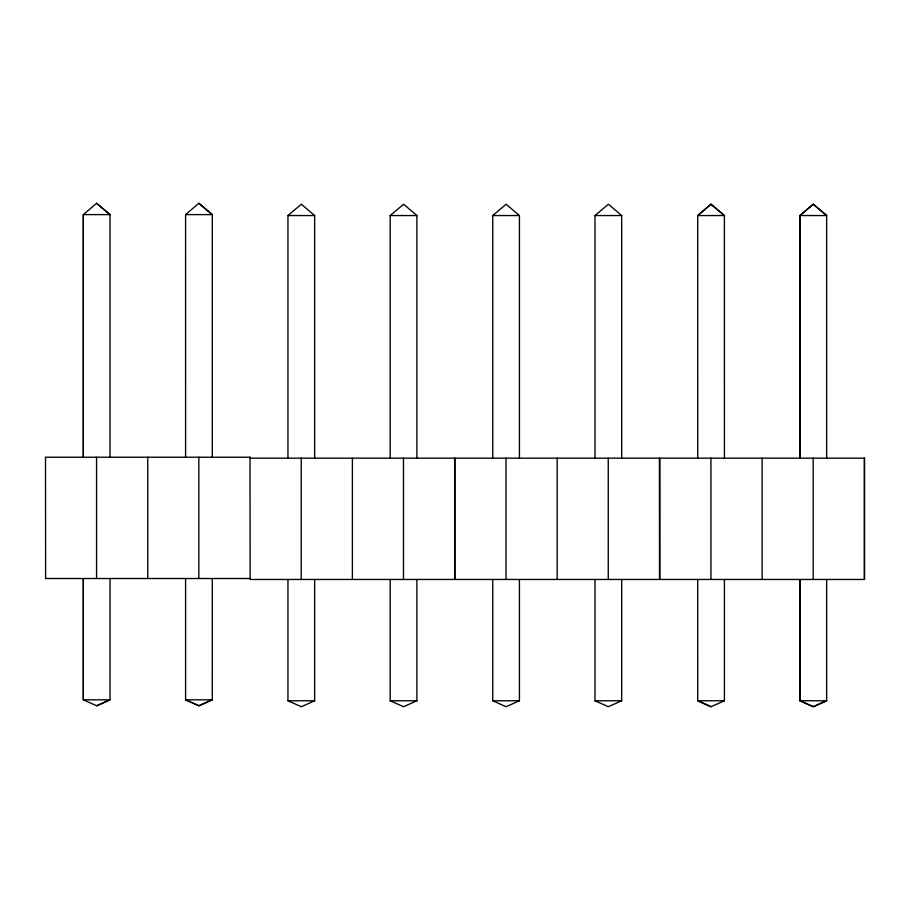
<?xml version="1.0" encoding="UTF-8"?>
<svg xmlns="http://www.w3.org/2000/svg" width="910" height="910" viewBox="0 0 910 910"><rect width="100%" height="100%" fill="white"/><g stroke="black" fill="none" stroke-linecap="round" stroke-linejoin="round"><path stroke-width="1.36" d="M96.596 203.283L110.019 214.612L96.596 203.283L83.345 214.612L83.333 457.218L83.345 214.612L110.019 214.612L110.019 457.218M185.583 457.218L185.606 214.612L198.846 203.283L212.292 214.612L212.292 457.218M799.958 215.545L826.655 215.545L813.233 204.227L799.981 215.545L799.981 458.162L799.958 215.545L813.233 204.227L826.667 215.545L826.667 458.162M287.958 458.162L287.958 215.545L301.381 204.227L314.644 215.545L314.644 458.162M390.208 458.162L390.208 215.545L403.63 204.227L416.894 215.545L416.894 458.162M492.742 458.162L492.742 215.545L506.165 204.227L519.428 215.545L519.428 458.162M594.992 458.162L594.992 215.545L608.415 204.227L621.678 215.545L621.678 458.162M314.644 579.465L314.644 700.768L301.312 706.717L287.958 700.768L287.958 579.465M416.894 579.465L416.894 700.768L403.562 706.717L390.208 700.768L390.208 579.465M519.428 579.465L519.428 700.768L506.096 706.717L492.742 700.768L492.742 579.465M621.678 579.465L621.678 700.768L608.346 706.717L594.992 700.768L594.992 579.465M96.665 705.773L110.042 699.824L83.333 699.824L83.345 578.521L83.333 699.824L96.665 705.773L110.019 699.824L110.042 578.521M697.708 579.465L697.731 700.768L711.04 706.717L724.417 700.768L724.417 579.465M185.583 214.612L212.269 214.612L198.846 203.283M287.958 215.545L314.644 215.545M390.208 215.545L416.894 215.545M492.742 215.545L519.428 215.545M594.992 215.545L621.678 215.545M250.125 457.218L45.5 457.218L45.614 578.521M250.136 458.162L454.716 458.162M45.5 578.521L250.125 578.521M454.716 579.465L250.136 579.465L250 457.218M287.958 700.768L314.644 700.768M390.208 700.768L416.894 700.768M492.742 700.768L519.428 700.768M594.992 700.768L621.678 700.768M724.394 700.768L697.708 700.768L711.04 706.717M799.958 700.768L813.301 706.717L826.655 700.768L813.301 706.717L799.981 700.768L799.981 579.465L799.958 700.768L826.655 700.768L826.655 579.465M864.386 458.162L864.386 579.465M813.199 458.162L813.199 579.465M762.136 458.162L762.136 579.465M724.417 458.162L724.394 215.545L710.972 204.227L697.708 215.545L697.731 458.162M710.949 458.162L710.949 579.465M608.255 458.162L608.255 579.465M557.17 458.162L557.17 579.465M506.005 458.162L506.005 579.465M454.636 458.162L454.636 579.465M403.471 458.162L403.471 579.465M352.386 458.162L352.386 579.465M301.221 458.162L301.221 579.465M212.292 578.521L212.269 699.824L198.915 705.773L185.583 699.824L185.583 578.521M198.824 457.218L198.824 578.521M147.75 457.218L147.75 578.521M96.562 457.218L96.562 578.521M710.972 204.227L697.731 215.545L724.394 215.545L710.972 204.227M212.292 699.824L198.915 705.773L185.606 699.824L212.269 699.824M659.5 458.162L454.92 458.162L454.92 579.465L659.5 579.465L659.42 458.162M864.5 458.162L659.875 458.162L659.875 579.465L864.5 579.465L864.5 458.162"/></g></svg>
